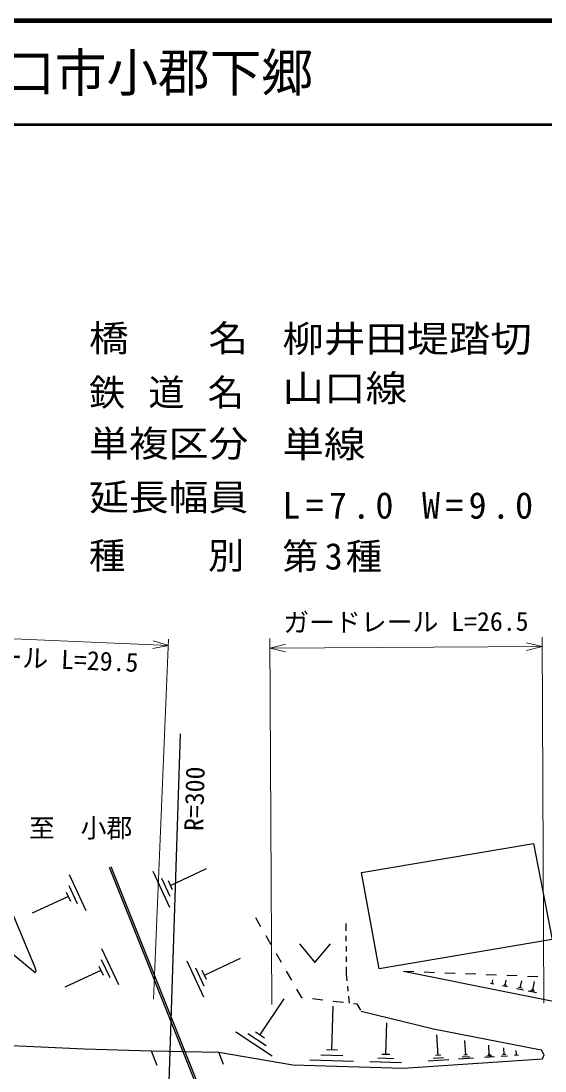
# Model space of a CAD drawing. Units: millimetres, scale not verified. Extents: x 40000 to 680000, y 20000 to 380000.
# Drawn here: x 411763 to 462458, y 278415 to 380000 of the extents above; entities that cross this region are included whole.
import ezdxf
from ezdxf.enums import TextEntityAlignment as Align

# ---------------------------------------------------------------- set-up
doc = ezdxf.new("R2010")
doc.units = ezdxf.units.MM
doc.header["$LTSCALE"] = 1000
doc.linetypes.add('CHAIN', pattern=[18.5, 12, -1.5, 3.5, -1.5])
for name, color, linetype, lineweight in [('M-BGD', 7, 'Continuous', 25), ('M-BMK', 2, 'CHAIN', 13), ('M-BMK-HTXT', 7, 'Continuous', 13), ('M-BMK-SRVR', 3, 'Continuous', 25), ('M-STR-HTXT', 7, 'Continuous', 13), ('M-STR-STR1', 1, 'Continuous', 25), ('M-TTL', 2, 'Continuous', 140), ('M-TTL-LINE', 7, 'Continuous', 50)]:
    doc.layers.add(name, color=color, linetype=linetype, lineweight=lineweight)
doc.layers.add('M-TTL-TXT', color=7, linetype='Continuous')
doc.styles.add('ＭＳ ゴシック', font='')
doc.styles.get('ＭＳ ゴシック').set_extended_font_data('MS Gothic')

msp = doc.modelspace()

# ---------------------------------------------------------------- linework, layer by layer
at = {"layer": 'M-BGD'}
for p, q in [((413110, 288489), (407071, 302811)), ((420300, 298131), (439101, 251031)), ((420467, 298198), (439268, 251098)), ((426161, 294227), (424539, 297715)), ((426222, 296376), (429710, 297997)), ((416409, 297442), (418030, 293954)), ((426191, 295302), (425381, 297046)), ((426425, 295940), (426019, 296812)), ((416145, 295729), (416550, 294857)), ((416378, 296367), (417189, 294623)), ((416347, 295293), (412859, 293672)), ((434444, 293268), (434942, 292401)), ((443226, 291990), (443219, 292694)), ((435440, 291533), (435938, 290666)), ((438701, 290722), (440201, 288922)), ((440201, 288922), (441701, 290722)), ((443235, 290990), (443230, 291490)), ((419565, 290283), (421186, 286795)), ((436436, 289799), (436934, 288932)), ((443245, 289990), (443240, 290490)), ((419301, 288570), (419706, 287698)), ((419534, 289209), (420344, 287464)), ((429446, 285546), (427825, 289034)), ((429508, 287695), (432996, 289317)), ((443254, 288990), (443249, 289490)), ((419503, 288134), (416015, 286513)), ((429477, 286621), (428667, 288365)), ((429711, 287259), (429305, 288131)), ((437432, 288065), (437930, 287197)), ((443265, 287787), (443259, 288490)), ((443327, 287134), (443265, 287787)), ((448772, 288075), (449771, 288036)), ((450770, 287997), (451770, 287958)), ((452769, 287918), (453768, 287879)), ((454767, 287840), (455767, 287801)), ((456766, 287762), (457765, 287722)), ((458764, 287683), (459764, 287644)), ((460763, 287605), (461762, 287566)), ((443422, 286138), (443375, 286636)), ((457493, 286823), (457183, 286885)), ((457338, 286854), (457417, 287242)), ((458832, 286552), (458359, 286648)), ((458737, 286694), (458501, 286742)), ((458619, 286718), (458715, 287191)), ((460237, 286440), (459907, 286507)), ((460072, 286473), (460205, 287133)), ((461272, 286274), (461433, 287084)), ((438428, 286330), (438874, 285553)), ((438874, 285553), (438977, 285540)), ((443531, 284988), (443469, 285641)), ((460368, 286242), (459709, 286375)), ((461636, 285991), (460826, 286153)), ((461454, 286133), (461049, 286213)), ((461373, 286254), (461170, 286294)), ((434883, 281881), (437215, 285399)), ((439970, 285420), (440963, 285300)), ((441848, 280457), (441973, 284676)), ((441956, 285179), (442948, 285059)), ((443941, 284939), (444243, 284902)), ((444243, 284902), (444594, 284301)), ((447068, 280011), (447159, 283066)), ((436059, 279836), (432541, 282167)), ((435471, 280858), (433712, 282024)), ((435323, 281590), (434443, 282172)), ((452126, 279919), (451994, 281902)), ((442375, 280441), (441320, 280473)), ((454793, 279955), (454699, 281377)), ((457072, 279985), (457009, 280927)), ((458514, 280004), (458472, 280643)), ((459711, 279923), (459679, 280408)), ((443926, 279339), (439707, 279465)), ((442887, 279898), (440777, 279961)), ((447820, 279606), (446292, 279651)), ((447450, 279999), (446686, 280022)), ((453150, 279489), (451167, 279358)), ((452638, 279704), (451646, 279639)), ((452373, 279936), (451878, 279903)), ((455527, 279646), (454105, 279552)), ((455160, 279800), (454449, 279753)), ((454971, 279966), (454615, 279943)), ((457558, 279780), (456616, 279718)), ((457315, 279883), (456844, 279851)), ((457189, 279993), (456954, 279977)), ((458844, 279865), (458205, 279823)), ((458674, 280015), (458354, 279993)), ((459905, 279935), (459517, 279910)), ((448573, 279201), (445517, 279292))]:
    msp.add_line(p, q, dxfattribs=at)
msp.add_lwpolyline([(444711, 297622), (461339, 300425), (463148, 291140), (446422, 288290)], close=True, dxfattribs=at)
for points in [[(359783, 294832), (371288, 289165), (380353, 286542), (389809, 286108), (394577, 281636), (417898, 280553), (424361, 280376)], [(410670, 288482), (410879, 289826), (413132, 287937)], [(413132, 287937), (413238, 288076), (413110, 288489)], [(448772, 288075), (459548, 285898), (464367, 284937), (466961, 283720), (468546, 282407), (470107, 281703), (471852, 281591), (487189, 283514)], [(461932, 280463), (451686, 282455), (444662, 284184)], [(462220, 279587), (462380, 279972), (462135, 280431), (461932, 280463)], [(430894, 280237), (438066, 279014), (448736, 278696), (462220, 279587)]]:
    msp.add_lwpolyline(points, dxfattribs=at)
msp.add_open_spline([(528316, 279618), (527681, 279273), (527463, 279182), (526894, 278952), (525840, 278528), (525183, 278488), (524076, 278232), (522440, 277854), (521508, 277715), (519865, 277367), (519088, 277203), (518645, 277145), (517880, 276935), (517363, 276793), (517105, 276607), (516583, 276487), (515901, 276329), (515501, 276342), (514805, 276262), (513690, 276135), (513066, 276059), (511947, 275958), (510092, 275792), (509053, 275687), (507192, 275606), (505861, 275548), (505112, 275654), (503782, 275590), (502508, 275529), (501804, 275383), (500539, 275222), (499631, 275106), (499120, 275057), (498218, 274902), (496505, 274606), (495569, 274317), (493863, 273989), (491268, 273490), (489813, 273219), (487210, 272772), (483180, 272080), (480904, 271800), (476874, 271107), (473868, 270589), (472209, 270154), (469197, 269666), (468705, 269586), (468427, 269554), (467932, 269490), (467383, 269418), (467076, 269370), (466523, 269330), (465899, 269284), (465547, 269287), (464922, 269250), (463204, 269146), (462246, 269023), (460527, 268945), (459346, 268892), (458681, 269007), (457501, 268945), (455986, 268866), (455146, 268717), (453634, 268593), (452328, 268486), (451592, 268474), (450288, 268353), (448971, 268230), (448239, 268117), (446925, 267969), (445453, 267803), (444628, 267705), (443155, 267552), (442386, 267472), (441958, 267389), (441185, 267360), (440554, 267337), (440199, 267361), (439568, 267392), (438511, 267444), (437924, 267548), (436870, 267648), (436282, 267704), (435948, 267699), (435365, 267792), (434685, 267901), (434442, 267980), (433654, 268213)], degree=3, knots=[0, 0, 0, 0, 1, 1, 1, 2, 2, 2, 3, 3, 3, 4, 4, 4, 5, 5, 5, 6, 6, 6, 7, 7, 7, 8, 8, 8, 9, 9, 9, 10, 10, 10, 11, 11, 11, 12, 12, 12, 13, 13, 13, 14, 14, 14, 15, 15, 15, 16, 16, 16, 17, 17, 17, 18, 18, 18, 19, 19, 19, 20, 20, 20, 21, 21, 21, 22, 22, 22, 23, 23, 23, 24, 24, 24, 25, 25, 25, 26, 26, 26, 27, 27, 27, 28, 28, 28, 29, 29, 29, 29], dxfattribs=at)
at = {"layer": 'M-BMK'}
msp.add_arc((441021, 565941), 289729, 273.78339, 284.44926, dxfattribs=at)
at = {"layer": 'M-BMK-SRVR'}
msp.add_line((426051, 276367), (427189, 311022), dxfattribs=at)
at = {"layer": 'M-STR-HTXT'}
for p, q in [((396236, 320853), (426020, 319593)), ((426020, 319593), (424537, 320032)), ((424572, 285372), (426045, 320194)), ((436033, 284836), (435851, 320244)), ((462354, 284972), (462172, 320380)), ((426020, 319593), (424505, 319282)), ((435855, 319335), (437353, 319717)), ((435855, 319335), (462176, 319470)), ((435855, 319335), (437357, 318967)), ((462176, 319470), (460674, 319838)), ((462176, 319470), (460678, 319088))]:
    msp.add_line(p, q, dxfattribs=at)
at = {"layer": 'M-STR-STR1'}
for p, q in [((424361, 280376), (430894, 280237)), ((424361, 280376), (424918, 278983)), ((431364, 279044), (430894, 280237))]:
    msp.add_line(p, q, dxfattribs=at)
at = {"layer": 'M-TTL'}
msp.add_line((680000, 380000), (40000, 380000), dxfattribs=at)
at = {"layer": 'M-TTL-LINE'}
msp.add_line((40000, 370000), (680000, 370000), dxfattribs=at)

# ---------------------------------------------------------------- texts
at = {"layer": 'M-BGD', "style": 'ＭＳ ゴシック'}
for s, width, p in [('橋\u3000\u3000名', 1.1, (418347, 347257)), ('柳井田堤踏切', 1.15, (437048, 347197)), ('山口線', 1.15, (437048, 342430)), ('単複区分', 1.1, (418347, 337065)), ('単線', 1.15, (437048, 337006)), ('延長幅員', 1.1, (418347, 331874))]:
    msp.add_text(s, height=2566, dxfattribs=dict(at, width=width)).set_placement(p, align=Align.BOTTOM_LEFT)
at = {"layer": 'M-BGD', "char_height": 2566, "attachment_point": 7, "style": 'ＭＳ ゴシック'}
for s, insert in [('\\T1.64;鉄道名', (418347, 342490)), ('\\T1.29;L=7.0\\~W=9.0', (437048, 331815)), ('\\T3.29;種別', (418347, 326711)), ('\\T1.17;第3種', (437048, 326651))]:
    msp.add_mtext(s, dxfattribs=dict(at, insert=insert))
at = {"layer": 'M-BMK-HTXT', "style": 'ＭＳ ゴシック'}
msp.add_text('至\u3000小郡', height=1833, dxfattribs=at).set_placement((417534, 301926), align=Align.MIDDLE_CENTER)
at = {"layer": 'M-BMK-SRVR', "style": 'ＭＳ ゴシック'}
msp.add_text('R=300', height=1833, rotation=88.664, dxfattribs=at).set_placement((428473, 301638), align=Align.MIDDLE_LEFT)
at = {"layer": 'M-STR-HTXT', "style": 'ＭＳ ゴシック'}
for s, rotation, p in [('ガードレール L=26.5', 0.296, (449011, 320402)), ('ガードレール L=29.5', 357.578, (411206, 316971))]:
    msp.add_text(s, height=1833, rotation=rotation, dxfattribs=at).set_placement(p, align=Align.BOTTOM_CENTER)
at = {"layer": 'M-TTL-TXT', "style": 'ＭＳ ゴシック'}
msp.add_text('山口市小郡下郷', height=3666, dxfattribs=at).set_placement((405024, 375000), align=Align.MIDDLE_LEFT)

doc.saveas('drawing.dxf')
